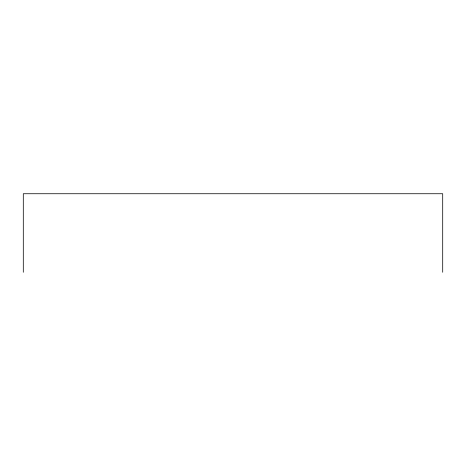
<?xml version="1.0" encoding="UTF-8"?>
<svg xmlns="http://www.w3.org/2000/svg" width="466" height="466" viewBox="0 0 466 466"><rect width="100%" height="100%" fill="white"/><g stroke="black" fill="none" stroke-linecap="round" stroke-linejoin="round"><path stroke-width="0.7" d="M442.7 272.266L442.7 193.734L23.3 193.734L23.3 272.266"/></g></svg>
